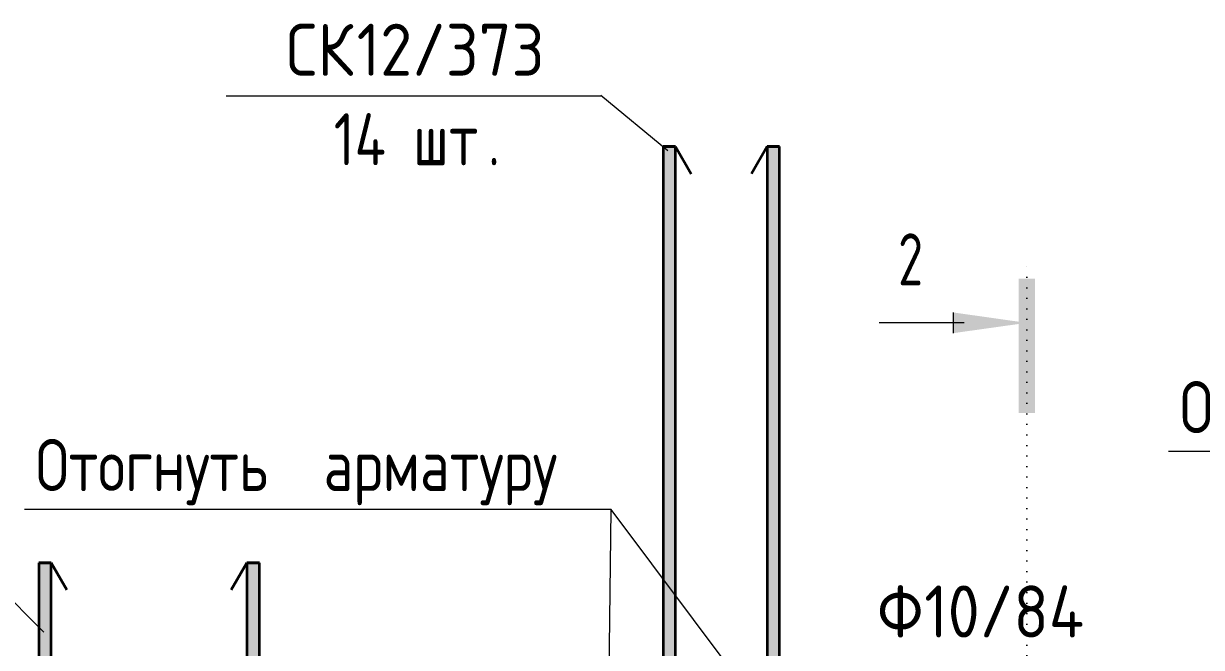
# Model space of a CAD drawing. Header units: millimetres. Extents: x -24758 to -3756, y -1583 to 75054.
# Drawn here: x -14365 to -13233, y 227 to 826 of the extents above; entities that cross this region are included whole.
import ezdxf

# ---------------------------------------------------------------- set-up
doc = ezdxf.new("R2010")
doc.units = ezdxf.units.MM
doc.linetypes.add('04 Пунктир 10мм', pattern=[10, 0, -10])
for name, color, linetype, lineweight in [('AA_Razrez', 7, 'Continuous', 9), ('AA_Vinoska', 7, 'Continuous', 9), ('KR_Armatura_Tonkie', 7, 'Continuous', 20)]:
    doc.layers.add(name, color=color, linetype=linetype, lineweight=lineweight)
doc.styles.add('GOST Common', font='GOST_Common.ttf', dxfattribs={"width": 0.85, "height": 50})
doc.styles.add('ISOCPEUR', font='isocpeur.ttf', dxfattribs={"width": 0.7, "height": 50})
doc.styles.add('ISOCPEUR_1', font='isocpeur.ttf', dxfattribs={"width": 0.9, "height": 50})
doc.styles.add('ISOCPEUR_2', font='isocpeur.ttf', dxfattribs={"width": 0.8, "height": 50})

# ---------------------------------------------------------------- blocks, each defined once
blk = doc.blocks.new('351_Ряд стержней П переменный шаг _НесАрм_РабПлоск_ - Тип 1-3896563-Сечение 2')
at = {"layer": 'KR_Armatura_Tonkie', "lineweight": 35}
for points in [[(-23226.6, -1086), (-23219.1, -1086), (-23219.3, 708), (-23231.1, 708), (-23230.9, -1086), (-23228.1, -1086)], [(-23125.1, -1086), (-23119.1, -1086), (-23119.3, 708), (-23131.1, 708), (-23130.8, -1086), (-23126.6, -1086)]]:
    blk.add_hatch(color=256, dxfattribs=at).paths.add_polyline_path(points)
for p, q in [((-23231.1, 708), (-23231.1, -1086)), ((-23219.1, 708), (-23231.1, 708)), ((-23231.1, 708), (-23219.1, 708)), ((-23231.1, 708), (-23231.1, -1086)), ((-23219.1, 708), (-23231.1, 708)), ((-23231.1, 708), (-23219.1, 708)), ((-23231.1, 708), (-23231.1, -1086)), ((-23219.1, 708), (-23231.1, 708)), ((-23231.1, 708), (-23219.1, 708)), ((-23231.1, 708), (-23231.1, -1086)), ((-23219.1, 708), (-23231.1, 708)), ((-23231.1, 708), (-23219.1, 708)), ((-23231.1, 708), (-23231.1, -1086)), ((-23219.1, 708), (-23231.1, 708)), ((-23231.1, 708), (-23219.1, 708)), ((-23231.1, 708), (-23231.1, -1086)), ((-23219.1, 708), (-23231.1, 708)), ((-23231.1, 708), (-23219.1, 708)), ((-23219.1, -1086), (-23219.1, 708)), ((-23219.1, 708), (-23204.1, 682)), ((-23219.1, -1086), (-23219.1, 708)), ((-23219.1, 708), (-23204.1, 682)), ((-23219.1, -1086), (-23219.1, 708)), ((-23219.1, 708), (-23204.1, 682)), ((-23219.1, -1086), (-23219.1, 708)), ((-23219.1, 708), (-23204.1, 682)), ((-23219.1, -1086), (-23219.1, 708)), ((-23219.1, 708), (-23204.1, 682)), ((-23219.1, -1086), (-23219.1, 708)), ((-23219.1, 708), (-23204.1, 682)), ((-23131.1, 708), (-23146.1, 682)), ((-23131.1, 708), (-23146.1, 682)), ((-23131.1, 708), (-23146.1, 682)), ((-23131.1, 708), (-23146.1, 682)), ((-23131.1, 708), (-23146.1, 682)), ((-23131.1, 708), (-23146.1, 682)), ((-23131.1, 708), (-23131.1, -1086)), ((-23131.1, 708), (-23119.1, 708)), ((-23119.1, 708), (-23131.1, 708)), ((-23131.1, 708), (-23131.1, -1086)), ((-23131.1, 708), (-23119.1, 708)), ((-23119.1, 708), (-23131.1, 708)), ((-23131.1, 708), (-23131.1, -1086)), ((-23131.1, 708), (-23119.1, 708)), ((-23119.1, 708), (-23131.1, 708)), ((-23131.1, 708), (-23131.1, -1086)), ((-23131.1, 708), (-23119.1, 708)), ((-23119.1, 708), (-23131.1, 708)), ((-23131.1, 708), (-23131.1, -1086)), ((-23131.1, 708), (-23119.1, 708)), ((-23119.1, 708), (-23131.1, 708)), ((-23131.1, 708), (-23131.1, -1086)), ((-23131.1, 708), (-23119.1, 708)), ((-23119.1, 708), (-23131.1, 708)), ((-23119.1, -1086), (-23119.1, 708)), ((-23119.1, -1086), (-23119.1, 708)), ((-23119.1, -1086), (-23119.1, 708)), ((-23119.1, -1086), (-23119.1, 708)), ((-23119.1, -1086), (-23119.1, 708)), ((-23119.1, -1086), (-23119.1, 708))]:
    blk.add_line(p, q, dxfattribs=at)
blk = doc.blocks.new('351_Ряд стержней П переменный шаг _НесАрм_РабПлоск_ - Тип 1-3902956-Сечение 2')
at = {"layer": 'KR_Armatura_Tonkie', "lineweight": 35}
h = blk.add_hatch(color=256, dxfattribs=at)
h.paths.add_polyline_path([(-23826.6, -1086), (-23819.1, -1086), (-23819.3, -922), (-23831.1, -922), (-23830.9, -1086), (-23828.1, -1086)])
h.paths.add_polyline_path([(-23826.4, -910), (-23819.1, -910), (-23819.3, 308), (-23831.1, 308), (-23830.9, -910), (-23826.6, -910)])
h = blk.add_hatch(color=256, dxfattribs=at)
h.paths.add_polyline_path([(-23626.6, -1086), (-23619.1, -1086), (-23619.3, -922), (-23631.1, -922), (-23630.8, -1086), (-23626.9, -1086)])
h.paths.add_polyline_path([(-23631.1, -910), (-23619.1, -910), (-23619.3, 308), (-23631.1, 308), (-23631.1, -901.9)])
for points in [[(-23789.1, -1116), (-23797.4, -1114.8), (-23804.1, -1112), (-23810.3, -1107.2), (-23815, -1101), (-23818, -1093.8), (-23819.3, -1086), (-23831.1, -1086), (-23829.6, -1096.9), (-23825.4, -1107), (-23818.4, -1116), (-23790.4, -1116)], [(-23661.1, -1116), (-23631.8, -1116), (-23631.4, -1115.7), (-23624.7, -1107), (-23620.5, -1096.9), (-23619.3, -1086), (-23631.1, -1086), (-23632.3, -1094.3), (-23635.1, -1101), (-23640.3, -1107.5), (-23646.1, -1112), (-23653.3, -1115), (-23655.1, -1115.2)]]:
    blk.add_hatch(color=256, dxfattribs=at).paths.add_polyline_path(points)
for p, q in [((-23831.1, 308), (-23831.1, -1086)), ((-23819.1, 308), (-23831.1, 308)), ((-23831.1, 308), (-23819.1, 308)), ((-23831.1, 308), (-23831.1, -1086)), ((-23819.1, 308), (-23831.1, 308)), ((-23831.1, 308), (-23819.1, 308)), ((-23831.1, 308), (-23831.1, -1086)), ((-23819.1, 308), (-23831.1, 308)), ((-23831.1, 308), (-23819.1, 308)), ((-23831.1, 308), (-23831.1, -1086)), ((-23819.1, 308), (-23831.1, 308)), ((-23831.1, 308), (-23819.1, 308)), ((-23831.1, 308), (-23831.1, -1086)), ((-23819.1, 308), (-23831.1, 308)), ((-23831.1, 308), (-23819.1, 308)), ((-23831.1, 308), (-23831.1, -1086)), ((-23819.1, 308), (-23831.1, 308)), ((-23831.1, 308), (-23819.1, 308)), ((-23819.1, -1086), (-23819.1, 308)), ((-23819.1, 308), (-23804.1, 282)), ((-23819.1, -1086), (-23819.1, 308)), ((-23819.1, 308), (-23804.1, 282)), ((-23819.1, -1086), (-23819.1, 308)), ((-23819.1, 308), (-23804.1, 282)), ((-23819.1, -1086), (-23819.1, 308)), ((-23819.1, 308), (-23804.1, 282)), ((-23819.1, -1086), (-23819.1, 308)), ((-23819.1, 308), (-23804.1, 282)), ((-23819.1, -1086), (-23819.1, 308)), ((-23819.1, 308), (-23804.1, 282)), ((-23631.1, 308), (-23646.1, 282)), ((-23631.1, 308), (-23646.1, 282)), ((-23631.1, 308), (-23646.1, 282)), ((-23631.1, 308), (-23646.1, 282)), ((-23631.1, 308), (-23646.1, 282)), ((-23631.1, 308), (-23646.1, 282)), ((-23631.1, 308), (-23631.1, -1086)), ((-23631.1, 308), (-23619.1, 308)), ((-23619.1, 308), (-23631.1, 308)), ((-23631.1, 308), (-23631.1, -1086)), ((-23631.1, 308), (-23619.1, 308)), ((-23619.1, 308), (-23631.1, 308)), ((-23631.1, 308), (-23631.1, -1086)), ((-23631.1, 308), (-23619.1, 308)), ((-23619.1, 308), (-23631.1, 308)), ((-23631.1, 308), (-23631.1, -1086)), ((-23631.1, 308), (-23619.1, 308)), ((-23619.1, 308), (-23631.1, 308)), ((-23631.1, 308), (-23631.1, -1086)), ((-23631.1, 308), (-23619.1, 308)), ((-23619.1, 308), (-23631.1, 308)), ((-23631.1, 308), (-23631.1, -1086)), ((-23631.1, 308), (-23619.1, 308)), ((-23619.1, 308), (-23631.1, 308)), ((-23619.1, -1086), (-23619.1, 308)), ((-23619.1, -1086), (-23619.1, 308)), ((-23619.1, -1086), (-23619.1, 308)), ((-23619.1, -1086), (-23619.1, 308)), ((-23619.1, -1086), (-23619.1, 308)), ((-23619.1, -1086), (-23619.1, 308)), ((-23661.1, -1116), (-23789.1, -1116)), ((-23661.1, -1116), (-23789.1, -1116)), ((-23661.1, -1116), (-23789.1, -1116)), ((-23661.1, -1116), (-23789.1, -1116)), ((-23661.1, -1116), (-23789.1, -1116)), ((-23661.1, -1116), (-23789.1, -1116)), ((-23789.1, -1128), (-23661.1, -1128)), ((-23789.1, -1128), (-23661.1, -1128)), ((-23789.1, -1128), (-23661.1, -1128)), ((-23789.1, -1128), (-23661.1, -1128)), ((-23789.1, -1128), (-23661.1, -1128)), ((-23789.1, -1128), (-23661.1, -1128))]:
    blk.add_line(p, q, dxfattribs=at)
at = {"layer": 'KR_Armatura_Tonkie', "lineweight": 35, "flags": 128}
for points in [[(-23831.1, -1086), (-23829.1, -1098.7), (-23823.4, -1110.2), (-23814.5, -1119.4), (-23803.2, -1125.5), (-23790.6, -1128), (-23789.1, -1128)], [(-23831.1, -1086), (-23829.1, -1098.7), (-23823.4, -1110.2), (-23814.5, -1119.4), (-23803.2, -1125.5), (-23790.6, -1128), (-23789.1, -1128)], [(-23831.1, -1086), (-23829.1, -1098.7), (-23823.4, -1110.2), (-23814.5, -1119.4), (-23803.2, -1125.5), (-23790.6, -1128), (-23789.1, -1128)], [(-23831.1, -1086), (-23829.1, -1098.7), (-23823.4, -1110.2), (-23814.5, -1119.4), (-23803.2, -1125.5), (-23790.6, -1128), (-23789.1, -1128)], [(-23831.1, -1086), (-23829.1, -1098.7), (-23823.4, -1110.2), (-23814.5, -1119.4), (-23803.2, -1125.5), (-23790.6, -1128), (-23789.1, -1128)], [(-23831.1, -1086), (-23829.1, -1098.7), (-23823.4, -1110.2), (-23814.5, -1119.4), (-23803.2, -1125.5), (-23790.6, -1128), (-23789.1, -1128)], [(-23789.1, -1116), (-23799.7, -1114), (-23809, -1108.4), (-23815.7, -1099.9), (-23818.9, -1089.5), (-23819.1, -1086)], [(-23789.1, -1116), (-23799.7, -1114), (-23809, -1108.4), (-23815.7, -1099.9), (-23818.9, -1089.5), (-23819.1, -1086)], [(-23789.1, -1116), (-23799.7, -1114), (-23809, -1108.4), (-23815.7, -1099.9), (-23818.9, -1089.5), (-23819.1, -1086)], [(-23789.1, -1116), (-23799.7, -1114), (-23809, -1108.4), (-23815.7, -1099.9), (-23818.9, -1089.5), (-23819.1, -1086)], [(-23789.1, -1116), (-23799.7, -1114), (-23809, -1108.4), (-23815.7, -1099.9), (-23818.9, -1089.5), (-23819.1, -1086)], [(-23789.1, -1116), (-23799.7, -1114), (-23809, -1108.4), (-23815.7, -1099.9), (-23818.9, -1089.5), (-23819.1, -1086)], [(-23661.1, -1128), (-23648.4, -1126), (-23636.9, -1120.3), (-23627.6, -1111.4), (-23621.5, -1100.1), (-23619.1, -1087.5), (-23619.1, -1086)], [(-23631.1, -1086), (-23633, -1096.7), (-23638.6, -1105.9), (-23647.2, -1112.6), (-23657.5, -1115.8), (-23661.1, -1116)], [(-23661.1, -1128), (-23648.4, -1126), (-23636.9, -1120.3), (-23627.6, -1111.4), (-23621.5, -1100.1), (-23619.1, -1087.5), (-23619.1, -1086)], [(-23631.1, -1086), (-23633, -1096.7), (-23638.6, -1105.9), (-23647.2, -1112.6), (-23657.5, -1115.8), (-23661.1, -1116)], [(-23661.1, -1128), (-23648.4, -1126), (-23636.9, -1120.3), (-23627.6, -1111.4), (-23621.5, -1100.1), (-23619.1, -1087.5), (-23619.1, -1086)], [(-23631.1, -1086), (-23633, -1096.7), (-23638.6, -1105.9), (-23647.2, -1112.6), (-23657.5, -1115.8), (-23661.1, -1116)], [(-23661.1, -1128), (-23648.4, -1126), (-23636.9, -1120.3), (-23627.6, -1111.4), (-23621.5, -1100.1), (-23619.1, -1087.5), (-23619.1, -1086)], [(-23631.1, -1086), (-23633, -1096.7), (-23638.6, -1105.9), (-23647.2, -1112.6), (-23657.5, -1115.8), (-23661.1, -1116)], [(-23661.1, -1128), (-23648.4, -1126), (-23636.9, -1120.3), (-23627.6, -1111.4), (-23621.5, -1100.1), (-23619.1, -1087.5), (-23619.1, -1086)], [(-23631.1, -1086), (-23633, -1096.7), (-23638.6, -1105.9), (-23647.2, -1112.6), (-23657.5, -1115.8), (-23661.1, -1116)], [(-23661.1, -1128), (-23648.4, -1126), (-23636.9, -1120.3), (-23627.6, -1111.4), (-23621.5, -1100.1), (-23619.1, -1087.5), (-23619.1, -1086)], [(-23631.1, -1086), (-23633, -1096.7), (-23638.6, -1105.9), (-23647.2, -1112.6), (-23657.5, -1115.8), (-23661.1, -1116)]]:
    blk.add_lwpolyline(points, dxfattribs=at)
blk = doc.blocks.new('Разрез - Номер узла_ спереди-394134-Сечение 2')
at = {"layer": 'AA_Razrez'}
for points in [[(-22873.5, 452.2), (-22889.4, 452.2), (-22889.4, 581.3), (-22873.5, 581.3)], [(-22952.2, 528.8), (-22952.2, 548.7), (-22881.6, 538.7)]]:
    blk.add_hatch(color=256, dxfattribs=at).paths.add_polyline_path(points)
for p, q in [((-22952.2, 548.7), (-22952.2, 528.8)), ((-22941.6, 538.7), (-23023.5, 538.7))]:
    blk.add_line(p, q, dxfattribs=at)
blk = doc.blocks.new('010_Текст с выноской - Текст 2 строки-3791610-Сечение 2')
at = {"layer": 'AA_Vinoska'}
blk.add_line((-23853.7, -192.7), (-24413.7, -192.7), dxfattribs=at)
blk = doc.blocks.new('042_М_Арматуры - Диам длина поз _ Комментарий-2260297-Сечение 2')
at = {"layer": 'AA_Vinoska'}
blk.add_line((-22353.1, -383.1), (-21993.1, -383.1), dxfattribs=at)

msp = doc.modelspace()

# ---------------------------------------------------------------- linework, layer by layer
at = {"layer": 'AA_Razrez', "linetype": '04 Пунктир 10мм'}
msp.add_line((-13400.5732, -1498.0111), (-13400.5732, 598.7456), dxfattribs=at)
at = {"layer": 'AA_Vinoska'}
for p, q in [((-13745.4062, 704.0889), (-13809.9598, 757.0405)), ((-14345.163, 241.4821), (-14462.4859, 358.625)), ((-13806.0013, -140.8138), (-13799.9522, 359.3937)), ((-13799.9522, 359.3937), (-13803.9993, 359.3937)), ((-13799.9522, 359.3937), (-13803.9993, 359.3937)), ((-13565.7683, 46.5606), (-13799.9522, 359.3937))]:
    msp.add_line(p, q, dxfattribs=at)

# ---------------------------------------------------------------- block references
at = {"layer": 'AA_Razrez'}
msp.add_blockref('Разрез - Номер узла_ спереди-394134-Сечение 2', (9480.9884, 0), dxfattribs=at)
at = {"layer": 'AA_Vinoska'}
for name, p in [('042_М_Арматуры - Диам длина поз _ Комментарий-2260297-Сечение 2', (8183.1018, 1140.1008)), ('010_Текст с выноской - Текст 2 строки-3791610-Сечение 2', (11149.3948, 607.6853)), ('010_Текст с выноской - Текст 2 строки-3791610-Сечение 2', (10049.7264, 552.0559))]:
    msp.add_blockref(name, p, dxfattribs=at)
at = {"layer": 'KR_Armatura_Tonkie', "lineweight": 35}
for name in ['351_Ряд стержней П переменный шаг _НесАрм_РабПлоск_ - Тип 1-3896563-Сечение 2', '351_Ряд стержней П переменный шаг _НесАрм_РабПлоск_ - Тип 1-3902956-Сечение 2']:
    msp.add_blockref(name, (9480.9884, 0), dxfattribs=at)

# ---------------------------------------------------------------- texts
at = {"layer": 'AA_Razrez', "insert": (-13524.1906, 624.715), "char_height": 50, "width": 30.303787, "attachment_point": 1, "style": 'ISOCPEUR'}
msp.add_mtext('\\fISOCPEUR|b0|i0|c204|p34|;\\W.7;2', dxfattribs=at)
at = {"layer": 'AA_Vinoska', "char_height": 50, "attachment_point": 1}
for s, insert, width, style in [('СК', (-14112.437, 826.1226), 82.253137, 'ISOCPEUR_1'), ('12/373', (-14044.5714, 826.1226), 222.227775, 'ISOCPEUR_1'), ('14 ', (-14066.647, 740.1415), 92.3544, 'ISOCPEUR_2'), ('шт', (-13990.447, 740.1415), 87.2236, 'ISOCPEUR_2'), ('\\fISOCPEUR|b0|i0|c204|p34|;\\W.8;.', (-13918.4803, 740.1415), 14.1097, 'ISOCPEUR_2'), ('Отогнуть', (-13253.3615, 482.6692), 317.548419, 'GOST Common'), ('Отогнуть', (-14353.0299, 427.0398), 317.548419, 'GOST Common'), ('\\fGOST Common|b0|i0|c204|p34|;\\W.85; ', (-14091.0263, 427.0398), 17.717294, 'GOST Common'), ('арматуру', (-14076.408, 427.0398), 316.18555, 'GOST Common'), ('\\fISOCPEUR|b0|i0|c204|p34|;\\W.9;Ф', (-13544.3384, 286.3426), 54.835425, 'ISOCPEUR_1'), ('10/84', (-13499.0947, 286.3426), 187.594875, 'ISOCPEUR_1')]:
    msp.add_mtext(s, dxfattribs=dict(at, insert=insert, width=width, style=style))

doc.saveas('drawing.dxf')
